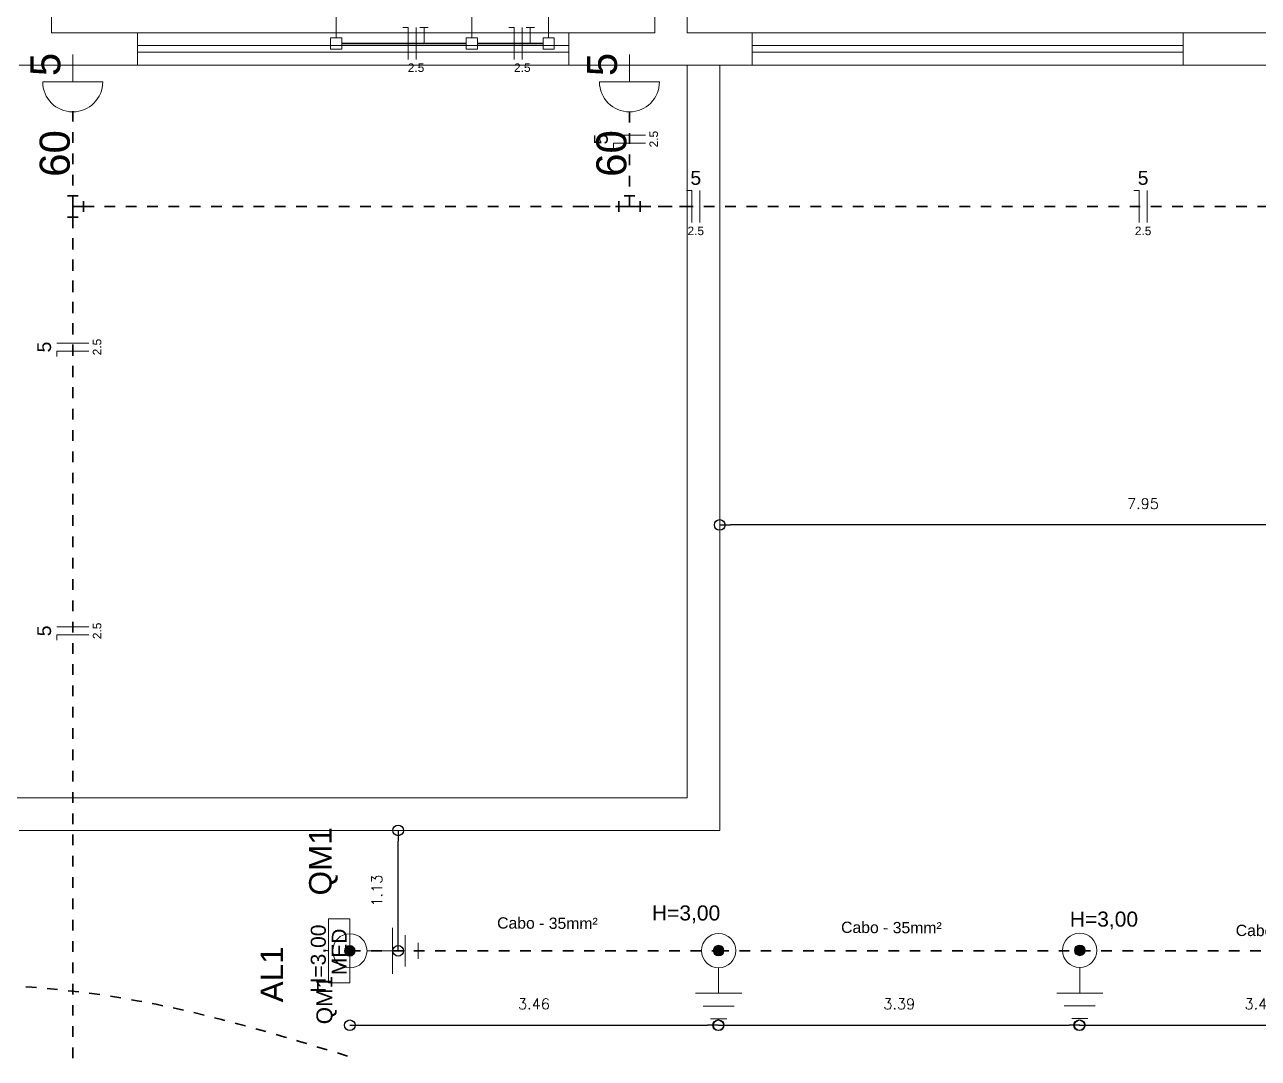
# Model space of a CAD drawing. Header units: millimetres. Extents: x 0 to 356, y -3 to 174.
# Drawn here: x 63.23 to 74.82, y 13.45 to 23.16 of the extents above; entities that cross this region are included whole.
import ezdxf

# ---------------------------------------------------------------- set-up
doc = ezdxf.new("R2010")
doc.units = ezdxf.units.MM
doc.header["$LTSCALE"] = 0.5
doc.header["$MEASUREMENT"] = 0
doc.linetypes.add('Dashed2', pattern=[0.375, 0.25, -0.125])
doc.linetypes.add('DOT2', pattern=[3.175, 0, -3.175])
for name, color, linetype, lineweight in [('Arquitetura', 8, 'Continuous', 5), ('EL-Condutos', 4, 'Continuous', 30), ('EL-Fios', 9, 'Continuous', 20), ('EL-Textos fios', 7, 'Continuous', 20), ('EL-Textos pontos', 5, 'Continuous', 20), ('P-SIMBOL', 5, 'Continuous', 20), ('PR-Textos condutos', 7, 'Continuous', 20), ('PR-Textos pontos', 3, 'Continuous', 30)]:
    doc.layers.add(name, color=color, linetype=linetype, lineweight=lineweight)
doc.layers.add('pisos', color=1, linetype='Continuous')
doc.layers.add('Textos', color=7, linetype='Continuous')
doc.styles.add('Arial', font='arial.ttf')
doc.styles.add('ROMANS', font='romans.shx')
doc.dimstyles.new('BOLAS100', dxfattribs={"dimtxt": 0.1, "dimasz": 0.1, "dimexe": 0.18, "dimexo": 0.06, "dimgap": 0.08, "dimtad": 0, "dimzin": 4, "dimdsep": 46, "dimtxsty": 'ROMANS', "dimblk": 'ORIGIN', "dimcen": 0.09, "dimse1": 1, "dimse2": 1, "dimclrd": 1, "dimclrt": 2, "dimadec": 0, "dimazin": 0, "dimtfac": 1.8, "dimtix": 1, "dimtmove": 2, "dimatfit": 3, "dimldrblk": 'ORIGIN', "dimfxl": 0, "dimtvp": 2, "dimtolj": 1, "dimtzin": 4, "dimarcsym": 0})

# ---------------------------------------------------------------- blocks, each defined once
blk = doc.blocks.new('_ORIGIN')
at = {"color": 0, "linetype": 'ByBlock', "lineweight": -2}
blk.add_line((0, 0), (-1, 0), dxfattribs=at)
blk.add_circle((0, 0), 0.5, dxfattribs=at)
blk = doc.blocks.new('*D36')
at = {"layer": 'Defpoints', "color": 0, "transparency": 16777216}
for p in [(66.284, 14.46), (69.744, 14.46), (69.744, 13.761)]:
    blk.add_point(p, dxfattribs=at)
at = {"layer": 'pisos', "color": 1, "lineweight": -2, "transparency": 16777216}
blk.add_line((66.384, 13.761), (69.644, 13.761), dxfattribs=at)
at = {"layer": 'pisos', "color": 1, "lineweight": -2, "transparency": 16777216, "xscale": 0.1, "yscale": 0.1, "zscale": 0.1, "rotation": 180}
blk.add_blockref('_ORIGIN', (66.284, 13.761), dxfattribs=at)
at = {"layer": 'pisos', "color": 1, "lineweight": -2, "transparency": 16777216, "xscale": 0.1, "yscale": 0.1, "zscale": 0.1}
blk.add_blockref('_ORIGIN', (69.744, 13.761), dxfattribs=at)
at = {"layer": 'pisos', "color": 2, "transparency": 16777216, "insert": (68.014, 13.961), "char_height": 0.1, "attachment_point": 5, "style": 'ROMANS'}
blk.add_mtext('\\A1;3.46', dxfattribs=at)
blk = doc.blocks.new('*D37')
at = {"layer": 'Defpoints', "color": 0, "transparency": 16777216}
for p in [(69.749, 14.462), (73.142, 14.464), (73.142, 13.761)]:
    blk.add_point(p, dxfattribs=at)
at = {"layer": 'pisos', "color": 1, "lineweight": -2, "transparency": 16777216}
blk.add_line((69.849, 13.761), (73.042, 13.761), dxfattribs=at)
at = {"layer": 'pisos', "color": 1, "lineweight": -2, "transparency": 16777216, "xscale": 0.1, "yscale": 0.1, "zscale": 0.1, "rotation": 180}
blk.add_blockref('_ORIGIN', (69.749, 13.761), dxfattribs=at)
at = {"layer": 'pisos', "color": 1, "lineweight": -2, "transparency": 16777216, "xscale": 0.1, "yscale": 0.1, "zscale": 0.1}
blk.add_blockref('_ORIGIN', (73.142, 13.761), dxfattribs=at)
at = {"layer": 'pisos', "color": 2, "transparency": 16777216, "insert": (71.446, 13.961), "char_height": 0.1, "attachment_point": 5, "style": 'ROMANS'}
blk.add_mtext('\\A1;3.39', dxfattribs=at)
blk = doc.blocks.new('*D38')
at = {"layer": 'Defpoints', "color": 0, "transparency": 16777216}
for p in [(73.137, 14.462), (76.542, 14.457), (76.542, 13.761)]:
    blk.add_point(p, dxfattribs=at)
at = {"layer": 'pisos', "color": 1, "lineweight": -2, "transparency": 16777216}
blk.add_line((73.237, 13.761), (76.442, 13.761), dxfattribs=at)
at = {"layer": 'pisos', "color": 1, "lineweight": -2, "transparency": 16777216, "xscale": 0.1, "yscale": 0.1, "zscale": 0.1, "rotation": 180}
blk.add_blockref('_ORIGIN', (73.137, 13.761), dxfattribs=at)
at = {"layer": 'pisos', "color": 1, "lineweight": -2, "transparency": 16777216, "xscale": 0.1, "yscale": 0.1, "zscale": 0.1}
blk.add_blockref('_ORIGIN', (76.542, 13.761), dxfattribs=at)
at = {"layer": 'pisos', "color": 2, "transparency": 16777216, "insert": (74.84, 13.961), "char_height": 0.1, "attachment_point": 5, "style": 'ROMANS'}
blk.add_mtext('\\A1;3.40', dxfattribs=at)
blk = doc.blocks.new('*D45')
at = {"layer": 'Defpoints', "color": 0, "transparency": 16777216}
for p in [(66.284, 15.591), (66.738, 15.591), (66.284, 14.46)]:
    blk.add_point(p, dxfattribs=at)
at = {"layer": 'pisos', "color": 1, "lineweight": -2, "transparency": 16777216}
blk.add_line((66.738, 14.56), (66.738, 15.491), dxfattribs=at)
at = {"layer": 'pisos', "color": 1, "lineweight": -2, "transparency": 16777216, "xscale": 0.1, "yscale": 0.1, "zscale": 0.1}
for p, rotation in [((66.738, 15.591), 90), ((66.738, 14.46), 270)]:
    blk.add_blockref('_ORIGIN', p, dxfattribs=dict(at, rotation=rotation))
at = {"layer": 'pisos', "color": 2, "transparency": 16777216, "insert": (66.538, 15.025), "char_height": 0.1, "attachment_point": 5, "rotation": 90, "style": 'ROMANS'}
blk.add_mtext('\\A1;1.13', dxfattribs=at)
blk = doc.blocks.new('*D48')
at = {"layer": 'Defpoints', "color": 0, "transparency": 16777216}
for p in [(69.759, 19.682), (77.712, 19.682), (69.759, 18.46)]:
    blk.add_point(p, dxfattribs=at)
at = {"layer": 'pisos', "color": 1, "lineweight": -2, "transparency": 16777216}
blk.add_line((77.612, 18.46), (69.859, 18.46), dxfattribs=at)
at = {"layer": 'pisos', "color": 1, "lineweight": -2, "transparency": 16777216, "xscale": 0.1, "yscale": 0.1, "zscale": 0.1, "rotation": 180}
blk.add_blockref('_ORIGIN', (69.759, 18.46), dxfattribs=at)
at = {"layer": 'pisos', "color": 1, "lineweight": -2, "transparency": 16777216, "xscale": 0.1, "yscale": 0.1, "zscale": 0.1}
blk.add_blockref('_ORIGIN', (77.712, 18.46), dxfattribs=at)
at = {"layer": 'pisos', "color": 2, "transparency": 16777216, "insert": (73.736, 18.66), "char_height": 0.1, "attachment_point": 5, "style": 'ROMANS'}
blk.add_mtext('\\A1;7.95', dxfattribs=at)

msp = doc.modelspace()

# ---------------------------------------------------------------- hatches: boundary and pattern name
at = {"layer": 'P-SIMBOL', "linetype": 'Continuous'}
for points in [[(66.286, 14.481), (66.284, 14.481), (66.282, 14.481), (66.28, 14.48), (66.277, 14.479), (66.275, 14.479), (66.273, 14.478), (66.271, 14.476), (66.269, 14.475), (66.268, 14.473), (66.266, 14.472), (66.265, 14.47), (66.264, 14.468), (66.263, 14.466), (66.262, 14.464), (66.261, 14.462), (66.26, 14.459), (66.26, 14.457), (66.26, 14.455), (66.26, 14.453), (66.26, 14.45), (66.261, 14.448), (66.262, 14.446), (66.263, 14.444), (66.264, 14.442), (66.265, 14.44), (66.266, 14.438), (66.268, 14.436), (66.269, 14.435), (66.271, 14.433), (66.273, 14.432), (66.275, 14.431), (66.277, 14.43), (66.28, 14.43), (66.282, 14.429), (66.284, 14.429), (66.286, 14.429), (66.286, 14.455), (66.286, 14.481)], [(66.286, 14.429), (66.289, 14.429), (66.291, 14.429), (66.293, 14.43), (66.295, 14.43), (66.297, 14.431), (66.299, 14.432), (66.301, 14.433), (66.303, 14.435), (66.305, 14.436), (66.306, 14.438), (66.308, 14.44), (66.309, 14.442), (66.31, 14.444), (66.311, 14.446), (66.312, 14.448), (66.312, 14.45), (66.312, 14.453), (66.313, 14.455), (66.312, 14.457), (66.312, 14.459), (66.312, 14.462), (66.311, 14.464), (66.31, 14.466), (66.309, 14.468), (66.308, 14.47), (66.306, 14.472), (66.305, 14.473), (66.303, 14.475), (66.301, 14.476), (66.299, 14.478), (66.297, 14.479), (66.295, 14.479), (66.293, 14.48), (66.291, 14.481), (66.289, 14.481), (66.286, 14.481), (66.286, 14.455), (66.286, 14.429)], [(69.77, 14.46), (69.77, 14.462), (69.77, 14.464), (69.77, 14.466), (69.769, 14.469), (69.768, 14.471), (69.767, 14.473), (69.766, 14.475), (69.764, 14.476), (69.763, 14.478), (69.761, 14.48), (69.759, 14.481), (69.757, 14.482), (69.755, 14.483), (69.753, 14.484), (69.751, 14.485), (69.749, 14.485), (69.747, 14.486), (69.744, 14.486), (69.742, 14.486), (69.74, 14.485), (69.738, 14.485), (69.735, 14.484), (69.733, 14.483), (69.731, 14.482), (69.729, 14.481), (69.727, 14.48), (69.726, 14.478), (69.724, 14.476), (69.723, 14.475), (69.722, 14.473), (69.721, 14.471), (69.72, 14.469), (69.719, 14.466), (69.718, 14.464), (69.718, 14.462), (69.718, 14.46), (69.744, 14.46), (69.77, 14.46)], [(69.718, 14.46), (69.718, 14.457), (69.718, 14.455), (69.719, 14.453), (69.72, 14.451), (69.721, 14.449), (69.722, 14.446), (69.723, 14.445), (69.724, 14.443), (69.726, 14.441), (69.727, 14.44), (69.729, 14.438), (69.731, 14.437), (69.733, 14.436), (69.735, 14.435), (69.738, 14.434), (69.74, 14.434), (69.742, 14.433), (69.744, 14.433), (69.747, 14.433), (69.749, 14.434), (69.751, 14.434), (69.753, 14.435), (69.755, 14.436), (69.757, 14.437), (69.759, 14.438), (69.761, 14.44), (69.763, 14.441), (69.764, 14.443), (69.766, 14.445), (69.767, 14.446), (69.768, 14.449), (69.769, 14.451), (69.77, 14.453), (69.77, 14.455), (69.77, 14.457), (69.77, 14.46), (69.744, 14.46), (69.718, 14.46)], [(73.164, 14.462), (73.164, 14.465), (73.163, 14.467), (73.163, 14.469), (73.162, 14.471), (73.161, 14.473), (73.16, 14.475), (73.159, 14.477), (73.158, 14.479), (73.156, 14.481), (73.154, 14.482), (73.152, 14.484), (73.151, 14.485), (73.149, 14.486), (73.146, 14.487), (73.144, 14.488), (73.142, 14.488), (73.14, 14.488), (73.137, 14.488), (73.135, 14.488), (73.133, 14.488), (73.131, 14.488), (73.128, 14.487), (73.126, 14.486), (73.124, 14.485), (73.122, 14.484), (73.121, 14.482), (73.119, 14.481), (73.117, 14.479), (73.116, 14.477), (73.115, 14.475), (73.114, 14.473), (73.113, 14.471), (73.112, 14.469), (73.112, 14.467), (73.111, 14.465), (73.111, 14.462), (73.137, 14.462), (73.164, 14.462)], [(73.111, 14.462), (73.111, 14.46), (73.112, 14.458), (73.112, 14.455), (73.113, 14.453), (73.114, 14.451), (73.115, 14.449), (73.116, 14.447), (73.117, 14.445), (73.119, 14.444), (73.121, 14.442), (73.122, 14.441), (73.124, 14.44), (73.126, 14.439), (73.128, 14.438), (73.131, 14.437), (73.133, 14.436), (73.135, 14.436), (73.137, 14.436), (73.14, 14.436), (73.142, 14.436), (73.144, 14.437), (73.146, 14.438), (73.149, 14.439), (73.151, 14.44), (73.152, 14.441), (73.154, 14.442), (73.156, 14.444), (73.158, 14.445), (73.159, 14.447), (73.16, 14.449), (73.161, 14.451), (73.162, 14.453), (73.163, 14.455), (73.163, 14.458), (73.164, 14.46), (73.164, 14.462), (73.137, 14.462), (73.111, 14.462)]]:
    msp.add_hatch(color=256, dxfattribs=at).paths.add_polyline_path(points)

# ---------------------------------------------------------------- linework, layer by layer
at = {"layer": 'Arquitetura'}
for p, q in [((63.48, 30.167), (63.48, 23.083)), ((69.15, 30.167), (69.15, 23.083)), ((69.454, 30.167), (69.454, 23.083)), ((69.15, 23.083), (63.48, 23.083)), ((64.29, 22.779), (64.29, 23.083)), ((68.34, 23.083), (68.34, 22.779)), ((78.06, 23.083), (69.454, 23.083)), ((70.063, 22.779), (70.063, 23.083)), ((74.113, 23.083), (74.113, 22.779)), ((64.288, 22.962), (68.34, 22.962)), ((70.061, 22.962), (74.113, 22.962)), ((64.288, 22.9), (68.34, 22.9)), ((70.061, 22.9), (74.113, 22.9)), ((84.334, 22.779), (63.176, 22.779)), ((69.454, 22.779), (69.454, 15.896)), ((69.454, 22.779), (69.454, 15.896)), ((69.454, 15.896), (69.454, 22.779)), ((69.759, 15.591), (69.759, 22.779)), ((59.837, 15.896), (69.454, 15.896)), ((63.176, 15.896), (69.454, 15.896)), ((63.176, 15.591), (69.759, 15.591))]:
    msp.add_line(p, q, dxfattribs=at)
at = {"layer": 'EL-Condutos', "linetype": 'Continuous'}
for p, q in [((63.63, 21.55), (63.73, 21.55)), ((63.68, 21.451), (63.68, 21.55)), ((63.68, 21.451), (63.68, 21.351)), ((63.68, 21.451), (63.78, 21.451)), ((63.78, 21.5), (63.78, 21.401)), ((68.811, 21.5), (68.811, 21.401)), ((68.911, 21.451), (68.811, 21.451)), ((68.861, 21.55), (68.961, 21.55)), ((68.911, 21.451), (68.911, 21.55)), ((68.911, 21.451), (69.011, 21.451)), ((69.011, 21.5), (69.011, 21.401)), ((63.63, 21.351), (63.73, 21.351))]:
    msp.add_line(p, q, dxfattribs=at)
at = {"layer": 'EL-Condutos', "linetype": 'Dashed2', "ltscale": 0.05}
for p, q in [((66.284, 14.46), (69.744, 14.46)), ((69.744, 14.46), (73.144, 14.46)), ((73.144, 14.46), (76.544, 14.46))]:
    msp.add_line(p, q, dxfattribs=at)
at = {"layer": 'EL-Condutos', "linetype": 'DOT2', "ltscale": 0.05}
for points in [[(66.262, 13.472), (63.822, 14.064), (59.986, 15.048), (59.158, 16.272), (58.604, 16.728), (58.226, 17.051), (58.225, 17.054), (57.858, 17.517), (57.66, 18.047), (57.47, 18.553), (57.287, 19.04), (57.111, 19.51), (56.939, 19.969), (56.77, 20.419), (56.602, 20.866), (56.435, 21.313), (56.266, 21.763), (56.094, 22.222), (55.917, 22.692), (55.735, 23.179), (55.545, 23.685), (55.346, 24.215), (55.137, 24.772), (54.916, 25.362), (54.681, 25.987), (54.432, 26.652), (54.166, 27.36), (53.883, 28.116), (53.58, 28.923), (53.256, 29.786)], [(63.68, 22.348), (63.68, 21.821), (63.68, 21.362), (63.68, 20.967), (63.68, 20.633), (63.68, 20.357), (63.68, 20.134), (63.68, 19.962), (63.68, 19.836), (63.68, 19.753), (63.68, 19.709), (63.68, 19.702), (63.68, 19.726), (63.68, 19.779), (63.68, 19.856), (63.68, 19.955), (63.68, 20.072), (63.68, 20.203), (63.68, 20.344), (63.68, 20.493), (63.68, 20.644), (63.68, 20.795), (63.68, 20.943), (63.68, 21.083), (63.68, 21.212), (63.68, 21.326), (63.68, 21.422), (63.68, 21.496), (63.68, 21.544), (63.68, 21.564), (63.68, 21.55)], [(68.911, 22.34), (68.911, 22.315), (68.911, 22.291), (68.911, 22.268), (68.911, 22.245), (68.911, 22.223), (68.911, 22.201), (68.911, 22.179), (68.911, 22.157), (68.911, 22.136), (68.911, 22.114), (68.911, 22.092), (68.911, 22.07), (68.911, 22.048), (68.911, 22.026), (68.911, 22.003), (68.911, 21.979), (68.911, 21.955), (68.911, 21.93), (68.911, 21.905), (68.911, 21.879), (68.911, 21.851), (68.911, 21.823), (68.911, 21.794), (68.911, 21.763), (68.911, 21.731), (68.911, 21.698), (68.911, 21.664), (68.911, 21.627), (68.911, 21.59), (68.911, 21.55)], [(63.78, 21.451), (64.793, 21.451), (65.688, 21.451), (66.47, 21.451), (67.146, 21.451), (67.723, 21.451), (68.207, 21.451), (68.606, 21.451), (68.924, 21.451), (69.169, 21.451), (69.347, 21.451), (69.464, 21.451), (69.528, 21.451), (69.544, 21.451), (69.518, 21.451), (69.459, 21.451), (69.371, 21.451), (69.262, 21.451), (69.137, 21.451), (69.004, 21.451), (68.868, 21.451), (68.737, 21.451), (68.616, 21.451), (68.513, 21.451), (68.433, 21.451), (68.383, 21.451), (68.369, 21.451), (68.399, 21.451), (68.478, 21.451), (68.613, 21.451), (68.811, 21.451)], [(69.011, 21.451), (69.25, 21.451), (69.504, 21.451), (69.771, 21.451), (70.051, 21.451), (70.342, 21.451), (70.644, 21.451), (70.955, 21.451), (71.274, 21.451), (71.601, 21.451), (71.934, 21.451), (72.273, 21.451), (72.616, 21.451), (72.963, 21.451), (73.311, 21.451), (73.662, 21.451), (74.012, 21.451), (74.363, 21.451), (74.711, 21.451), (75.057, 21.451), (75.399, 21.451), (75.737, 21.451), (76.069, 21.451), (76.394, 21.451), (76.712, 21.451), (77.021, 21.451), (77.32, 21.451), (77.609, 21.451), (77.886, 21.451), (78.15, 21.451), (78.401, 21.451)], [(63.68, 21.351), (63.68, 21.201), (63.68, 21.037), (63.68, 20.859), (63.68, 20.667), (63.68, 20.46), (63.68, 20.239), (63.68, 20.002), (63.68, 19.75), (63.68, 19.483), (63.68, 19.201), (63.68, 18.903), (63.68, 18.589), (63.68, 18.259), (63.68, 17.913), (63.68, 17.551), (63.68, 17.172), (63.68, 16.777), (63.68, 16.365), (63.68, 15.935), (63.68, 15.489), (63.68, 15.025), (63.68, 14.544), (63.68, 14.045), (63.68, 13.529), (63.68, 12.994), (63.68, 12.441), (63.68, 11.87), (63.68, 11.281), (63.68, 10.672), (63.68, 10.045)]]:
    msp.add_spline(points, degree=3, dxfattribs=at)
at = {"layer": 'EL-Condutos', "linetype": 'Continuous'}
for points in [[(67.377, 22.983), (67.322, 22.983), (67.271, 22.983), (67.222, 22.983), (67.176, 22.983), (67.133, 22.983), (67.093, 22.983), (67.054, 22.983), (67.017, 22.983), (66.982, 22.983), (66.949, 22.983), (66.916, 22.983), (66.885, 22.983), (66.854, 22.983), (66.824, 22.983), (66.793, 22.983), (66.763, 22.983), (66.733, 22.983), (66.702, 22.983), (66.671, 22.983), (66.638, 22.983), (66.605, 22.983), (66.57, 22.983), (66.533, 22.983), (66.494, 22.983), (66.454, 22.983), (66.411, 22.983), (66.365, 22.983), (66.316, 22.983), (66.265, 22.983), (66.21, 22.983)], [(68.099, 22.983), (68.071, 22.983), (68.044, 22.983), (68.019, 22.983), (67.995, 22.983), (67.972, 22.983), (67.951, 22.983), (67.93, 22.983), (67.911, 22.983), (67.892, 22.983), (67.874, 22.983), (67.857, 22.983), (67.84, 22.983), (67.824, 22.983), (67.807, 22.983), (67.791, 22.983), (67.775, 22.983), (67.759, 22.983), (67.742, 22.983), (67.725, 22.983), (67.708, 22.983), (67.69, 22.983), (67.671, 22.983), (67.652, 22.983), (67.632, 22.983), (67.61, 22.983), (67.588, 22.983), (67.564, 22.983), (67.538, 22.983), (67.512, 22.983), (67.483, 22.983)]]:
    msp.add_spline(points, degree=3, dxfattribs=at)
at = {"layer": 'EL-Fios'}
for p, q in [((66.781, 23.133), (66.831, 23.133)), ((66.831, 22.833), (66.831, 23.133)), ((66.906, 22.833), (66.906, 23.133)), ((66.941, 23.133), (67.021, 23.133)), ((66.981, 22.983), (66.981, 23.133)), ((67.779, 23.133), (67.829, 23.133)), ((67.829, 22.833), (67.829, 23.133)), ((67.904, 22.833), (67.904, 23.133)), ((67.939, 23.133), (68.019, 23.133)), ((67.979, 22.983), (67.979, 23.133)), ((69.061, 22.122), (68.761, 22.122)), ((69.061, 22.047), (68.761, 22.047)), ((68.761, 21.997), (68.761, 22.047)), ((69.446, 21.601), (69.496, 21.601)), ((69.496, 21.3), (69.496, 21.601)), ((69.571, 21.3), (69.571, 21.601)), ((73.649, 21.601), (73.699, 21.601)), ((73.699, 21.3), (73.699, 21.601)), ((73.774, 21.3), (73.774, 21.601)), ((63.83, 20.168), (63.53, 20.168)), ((63.83, 20.093), (63.53, 20.093)), ((63.53, 20.043), (63.53, 20.093)), ((63.83, 17.503), (63.53, 17.503)), ((63.83, 17.428), (63.53, 17.428)), ((63.53, 17.378), (63.53, 17.428))]:
    msp.add_line(p, q, dxfattribs=at)
at = {"layer": 'P-SIMBOL'}
for p, q in [((66.156, 23.292), (66.156, 23.036)), ((67.431, 23.292), (67.431, 23.036)), ((68.151, 23.292), (68.151, 23.036)), ((66.103, 23.036), (66.209, 23.036)), ((66.103, 22.93), (66.103, 23.036)), ((66.209, 23.036), (66.209, 22.93)), ((67.378, 23.036), (67.484, 23.036)), ((67.378, 22.93), (67.378, 23.036)), ((67.484, 23.036), (67.484, 22.93)), ((68.099, 23.036), (68.205, 23.036)), ((68.099, 22.93), (68.099, 23.036)), ((68.205, 23.036), (68.205, 22.93)), ((63.68, 22.622), (63.68, 22.879)), ((66.209, 22.93), (66.103, 22.93)), ((67.484, 22.93), (67.378, 22.93)), ((68.205, 22.93), (68.099, 22.93)), ((68.911, 22.622), (68.911, 22.879)), ((63.963, 22.622), (63.398, 22.622)), ((69.193, 22.622), (68.628, 22.622)), ((66.685, 14.243), (66.685, 14.677)), ((66.805, 14.314), (66.805, 14.606)), ((66.284, 14.41), (66.284, 14.51)), ((66.284, 14.41), (66.284, 14.51)), ((66.925, 14.384), (66.925, 14.535)), ((66.445, 14.46), (66.685, 14.46)), ((69.699, 14.462), (69.799, 14.462)), ((69.699, 14.462), (69.799, 14.462)), ((73.092, 14.464), (73.192, 14.464)), ((73.092, 14.464), (73.192, 14.464)), ((69.749, 14.301), (69.749, 14.061)), ((73.142, 14.303), (73.142, 14.063)), ((69.532, 14.061), (69.966, 14.061)), ((72.925, 14.063), (73.359, 14.063)), ((69.603, 13.941), (69.895, 13.941)), ((72.996, 13.943), (73.288, 13.943)), ((69.673, 13.821), (69.825, 13.821)), ((73.066, 13.823), (73.218, 13.823))]:
    msp.add_line(p, q, dxfattribs=at)
for points in [[(66.084, 14.76), (66.284, 14.76), (66.284, 14.159), (66.084, 14.159), (66.084, 14.76)], [(66.286, 14.429), (66.286, 14.481), (66.286, 14.481), (66.286, 14.429)], [(69.718, 14.46), (69.77, 14.46), (69.77, 14.46), (69.718, 14.46)], [(73.111, 14.462), (73.164, 14.462), (73.164, 14.462), (73.111, 14.462)]]:
    msp.add_lwpolyline(points, dxfattribs=at)
at = {"layer": 'P-SIMBOL', "const_width": 0.0502}
for points in [[(66.284, 14.485, 1), (66.284, 14.434, 1)], [(69.774, 14.462, 1), (69.724, 14.462, 1)], [(73.167, 14.464, 1), (73.117, 14.464, 1)]]:
    msp.add_lwpolyline(points, format="xyb", close=True, dxfattribs=at)
at = {"layer": 'P-SIMBOL'}
for centre, radius in [((66.284, 14.46), 0.161), ((69.749, 14.462), 0.161), ((73.142, 14.464), 0.161), ((66.284, 14.46), 0.0502), ((66.284, 14.46), 0.0502), ((66.284, 14.46), 0.0502), ((69.749, 14.462), 0.0502), ((69.749, 14.462), 0.0502), ((69.749, 14.462), 0.0502), ((73.142, 14.464), 0.0502), ((73.142, 14.464), 0.0502), ((73.142, 14.464), 0.0502)]:
    msp.add_circle(centre, radius, dxfattribs=at)
for centre in [(63.68, 22.622), (68.911, 22.622)]:
    msp.add_arc(centre, 0.282, 180, 0, dxfattribs=at)

# ---------------------------------------------------------------- texts
at = {"layer": 'EL-Textos fios', "attachment_point": 8, "line_spacing_factor": 0.798, "style": 'Arial'}
for s, insert, char_height, width in [('2.5', (66.906, 22.714), 0.08, 0.288), ('2.5', (67.904, 22.714), 0.08, 0.288), ('5', (69.534, 21.653), 0.13, 0.156), ('5', (73.737, 21.653), 0.13, 0.156), ('2.5', (69.534, 21.181), 0.08, 0.288), ('2.5', (73.737, 21.181), 0.08, 0.288)]:
    msp.add_mtext(s, dxfattribs=dict(at, insert=insert, char_height=char_height, width=width))
at = {"layer": 'EL-Textos fios', "attachment_point": 8, "rotation": 90.0002, "line_spacing_factor": 0.798, "style": 'Arial'}
for s, insert, char_height, width in [('2.5', (69.18, 22.084), 0.08, 0.288), ('5', (68.709, 22.084), 0.13, 0.156), ('5', (63.478, 20.131), 0.13, 0.156), ('2.5', (63.95, 20.131), 0.08, 0.288), ('5', (63.478, 17.465), 0.13, 0.156), ('2.5', (63.95, 17.465), 0.08, 0.288)]:
    msp.add_mtext(s, dxfattribs=dict(at, insert=insert, char_height=char_height, width=width))
at = {"layer": 'EL-Textos pontos', "line_spacing_factor": 0.798, "style": 'Arial'}
for s, insert, char_height, width, attachment_point, rotation in [('5', (63.567, 22.785), 0.282, 0.33888, 8, 90.0002), ('5', (68.798, 22.785), 0.282, 0.33888, 8, 90.0002), ('60', (63.656, 21.949), 0.2824, 0.67776, 8, 90.0002), ('60', (68.886, 21.949), 0.2824, 0.67776, 8, 90.0002), ('QM1', (66.171, 14.98), 0.2118, 0.76248, 7, 90), ('AL1', (65.657, 13.976), 0.2118, 0.76248, 7, 90)]:
    msp.add_mtext(s, dxfattribs=dict(at, insert=insert, char_height=char_height, width=width, attachment_point=attachment_point, rotation=rotation))
at = {"layer": 'P-SIMBOL', "insert": (66.255, 14.45), "char_height": 0.1412, "width": 0.50832, "attachment_point": 8, "rotation": 90, "line_spacing_factor": 0.798, "style": 'Arial'}
msp.add_mtext('MED', dxfattribs=at)
at = {"layer": 'PR-Textos condutos', "char_height": 0.1059, "width": 1.52496, "attachment_point": 8, "rotation": 359.662, "line_spacing_factor": 0.798, "style": 'Arial'}
for insert in [(68.14, 14.665), (71.372, 14.624), (75.08, 14.595)]:
    msp.add_mtext('Cabo - 35mm²', dxfattribs=dict(at, insert=insert))
at = {"layer": 'PR-Textos pontos', "char_height": 0.1412, "width": 1.01664, "attachment_point": 8, "line_spacing_factor": 0.798, "style": 'Arial'}
for insert in [(69.443, 14.719), (73.369, 14.661)]:
    msp.add_mtext('H=3,00', dxfattribs=dict(at, insert=insert))
at = {"layer": 'PR-Textos pontos', "insert": (66.084, 14.386), "char_height": 0.1412, "width": 1.01664, "attachment_point": 8, "rotation": 90, "line_spacing_factor": 0.798, "style": 'Arial'}
msp.add_mtext('H=3,00', dxfattribs=at)
at = {"layer": 'Textos', "insert": (66.161, 14.224), "char_height": 0.15, "width": 0.54, "attachment_point": 9, "rotation": 90, "line_spacing_factor": 0.6, "style": 'Arial'}
msp.add_mtext('QM1', dxfattribs=at)

# ---------------------------------------------------------------- dimensions: what is measured, and where the dimension line sits
at = {"layer": 'pisos'}
for base, p1, p2, picture, middle in [((69.759, 18.46), (77.712, 19.682), (69.759, 19.682), '*D48', (73.736, 18.66)), ((69.744, 13.761), (66.284, 14.46), (69.744, 14.46), '*D36', (68.014, 13.961)), ((73.142, 13.761), (69.749, 14.462), (73.142, 14.464), '*D37', (71.446, 13.961)), ((76.5422, 13.761), (73.1374, 14.4622), (76.5422, 14.4575), '*D38', (74.8398, 13.961))]:
    dim = msp.add_linear_dim(base=base, p1=p1, p2=p2, dimstyle='BOLAS100', dxfattribs=at)
    dim.commit()
    dim.dimension.update_dxf_attribs({"geometry": picture, "text_midpoint": middle})
dim = msp.add_linear_dim(base=(66.738, 15.591), p1=(66.284, 14.46), p2=(66.284, 15.591), angle=90, dimstyle='BOLAS100', dxfattribs=at)
dim.commit()
dim.dimension.update_dxf_attribs({"geometry": '*D45', "text_midpoint": (66.538, 15.025)})

doc.saveas('drawing.dxf')
